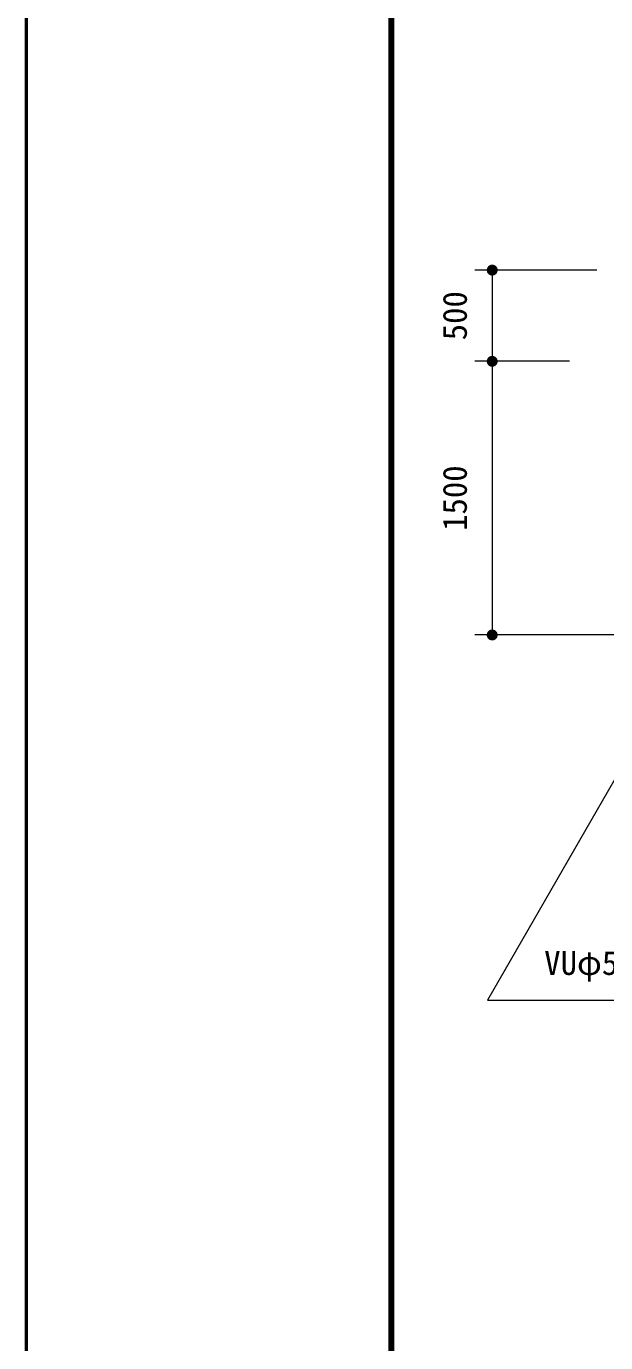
# Model space of a CAD drawing. Units: millimetres at full size. Extents: x 0 to 42000, y 0 to 29700.
# Drawn here: x 0 to 3176, y 16677 to 23893 of the extents above; entities that cross this region are included whole.
import ezdxf
from ezdxf.enums import TextEntityAlignment as Align

# ---------------------------------------------------------------- set-up
doc = ezdxf.new("R2010")
doc.units = ezdxf.units.MM
doc.header["$LTSCALE"] = 100
for name, color, linetype, lineweight in [('C-TTL', 2, 'Continuous', 140), ('D-STR-DIM', 7, 'Continuous', 13), ('D-STR-HTXT', 7, 'Continuous', 13), ('D-TTL', 2, 'Continuous', 50)]:
    doc.layers.add(name, color=color, linetype=linetype, lineweight=lineweight)
doc.styles.add('ＭＳ ゴシック', font='')
doc.styles.get('ＭＳ ゴシック').set_extended_font_data('MS Gothic')

# ---------------------------------------------------------------- blocks, each defined once
blk = doc.blocks.new('filled_dot')
at = {"color": 0, "linetype": 'Continuous', "lineweight": -2, "const_width": 1.25}
blk.add_lwpolyline([(-0.625, 0, 1), (0.625, 0, 1)], format="xyb", close=True, dxfattribs=at)

msp = doc.modelspace()

# ---------------------------------------------------------------- linework, layer by layer
at = {"layer": 'C-TTL'}
msp.add_line((2000, 27700), (2000, 2000), dxfattribs=at)
at = {"layer": 'D-STR-DIM'}
for p, q in [((3126.8, 22556.2), (2457.8, 22556.2)), ((2553.8, 22556.2), (2553.8, 22056.2)), ((2976.8, 22056.2), (2457.8, 22056.2)), ((2976.8, 22056.2), (2457.8, 22056.2)), ((2553.8, 22056.2), (2553.8, 20556.2)), ((3276.8, 20556.2), (2457.8, 20556.2))]:
    msp.add_line(p, q, dxfattribs=at)
at = {"layer": 'D-STR-HTXT'}
msp.add_lwpolyline([(3757.5, 20688.9), (2527.9, 18553.3), (2767.9, 18553.3), (4829.8, 18553.3)], dxfattribs=at)
at = {"layer": 'D-TTL'}
msp.add_line((0, 29700), (0, 0), dxfattribs=at)

# ---------------------------------------------------------------- block references
at = {"layer": 'D-STR-DIM', "xscale": 24, "yscale": 24}
for p, rotation in [((2553.8, 22556.2), 270), ((2553.8, 22056.2), 90), ((2553.8, 22056.2), 270), ((2553.8, 20556.2), 90)]:
    msp.add_blockref('filled_dot', p, dxfattribs=dict(at, rotation=rotation))

# ---------------------------------------------------------------- texts
at = {"layer": 'D-STR-DIM', "style": 'ＭＳ ゴシック'}
for s, p in [('500', (2282.8, 22306.2)), ('1500', (2282.8, 21306.2))]:
    msp.add_text(s, height=132, rotation=90, dxfattribs=at).set_placement(p, align=Align.TOP_CENTER)
at = {"layer": 'D-STR-HTXT', "style": 'ＭＳ ゴシック'}
msp.add_text('VUφ50前面側溝へ', height=132, dxfattribs=at).set_placement((2838.9, 18824.3), align=Align.TOP_LEFT)

doc.saveas('drawing.dxf')
